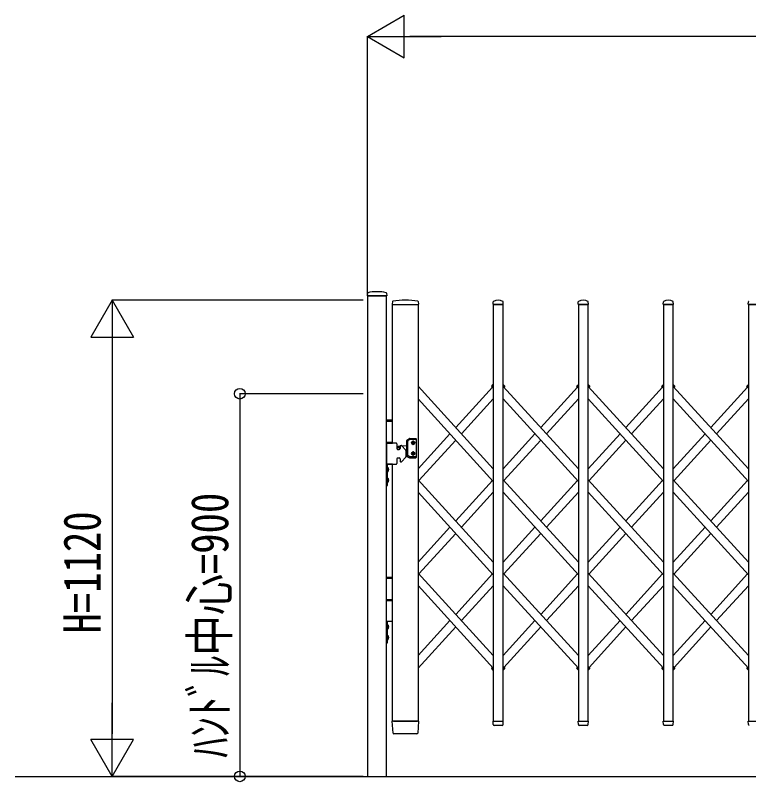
# Model space of a CAD drawing. Units: millimetres, scale not verified. Extents: x -16832 to 16820, y -11892 to 11880.
# Drawn here: x -14364 to -12640, y -2328 to -526 of the extents above; entities that cross this region are included whole.
import ezdxf
from ezdxf.enums import TextEntityAlignment as Align

# ---------------------------------------------------------------- set-up
doc = ezdxf.new("R2010")
doc.units = ezdxf.units.MM
doc.header["$LTSCALE"] = 50
for name, color, linetype in [('0-4_YKK_13', 4, 'Continuous'), ('0-5_YKK_A1', 4, 'Continuous'), ('0-6_YKK_D', 6, 'Continuous')]:
    doc.layers.add(name, color=color, linetype=linetype)
doc.styles.add('ＭＳ ゴシック', font='')
doc.styles.get('ＭＳ ゴシック').set_extended_font_data('MS Gothic')

msp = doc.modelspace()

# ---------------------------------------------------------------- linework, layer by layer
at = {"layer": '0-4_YKK_13'}
for p, q in [((-13536.05, -1179.61), (-13536.42, -1185.68)), ((-13536.12, -1186), (-13490.72, -1186)), ((-13490.79, -1179.61), (-13490.42, -1185.68)), ((-13477.03, -1199.35), (-13477.42, -1205.68)), ((-13477.12, -1206), (-13475.72, -1206)), ((-13417.62, -1206), (-13416.22, -1206)), ((-13416.31, -1199.35), (-13415.92, -1205.68)), ((-13240.42, -1205.68), (-13240.05, -1199.56)), ((-13240.12, -1206), (-13216.72, -1206)), ((-13216.42, -1205.68), (-13216.8, -1199.56)), ((-13040.42, -1205.68), (-13040.05, -1199.56)), ((-13040.12, -1206), (-13016.72, -1206)), ((-13016.42, -1205.68), (-13016.8, -1199.56)), ((-12840.42, -1205.68), (-12840.05, -1199.56)), ((-12840.12, -1206), (-12816.72, -1206)), ((-12816.42, -1205.68), (-12816.8, -1199.56)), ((-12640.42, -1205.68), (-12640.05, -1199.56)), ((-12640.12, -1206), (-12616.72, -1206)), ((-13242.74, -1400.41), (-13243.75, -1399.3)), ((-13242.74, -1400.41), (-13243.75, -1399.3)), ((-13242.74, -1400.41), (-13243.75, -1399.3)), ((-13243.69, -1397.89), (-13239.89, -1394.44)), ((-13243.69, -1397.89), (-13239.89, -1394.44)), ((-13243.69, -1397.89), (-13239.89, -1394.44)), ((-13242.74, -1400.41), (-13239.89, -1397.82)), ((-13242.74, -1400.41), (-13239.89, -1397.82)), ((-13242.74, -1400.41), (-13239.89, -1397.82)), ((-13213.13, -1397.89), (-13216.92, -1394.44)), ((-13214.07, -1400.41), (-13216.92, -1397.82)), ((-13214.07, -1400.41), (-13213.06, -1399.3)), ((-13042.77, -1400.41), (-13043.78, -1399.3)), ((-13043.71, -1397.89), (-13039.92, -1394.44)), ((-13042.77, -1400.41), (-13039.92, -1397.82)), ((-13013.13, -1397.89), (-13016.92, -1394.44)), ((-13014.07, -1400.41), (-13016.92, -1397.82)), ((-13014.07, -1400.41), (-13013.06, -1399.3)), ((-12842.77, -1400.41), (-12843.78, -1399.3)), ((-12843.71, -1397.89), (-12839.92, -1394.44)), ((-12842.77, -1400.41), (-12839.92, -1397.82)), ((-12813.13, -1397.89), (-12816.92, -1394.44)), ((-12814.07, -1400.41), (-12816.92, -1397.82)), ((-12814.07, -1400.41), (-12813.06, -1399.3)), ((-12642.77, -1400.41), (-12643.78, -1399.3)), ((-12643.71, -1397.89), (-12639.92, -1394.44)), ((-12642.77, -1400.41), (-12639.92, -1397.82)), ((-13242.74, -2060.02), (-13243.75, -2061.13)), ((-13242.74, -2060.02), (-13243.75, -2061.13)), ((-13242.74, -2060.02), (-13243.75, -2061.13)), ((-13239.89, -2066), (-13243.69, -2062.54)), ((-13239.89, -2066), (-13243.69, -2062.54)), ((-13239.89, -2066), (-13243.69, -2062.54)), ((-13239.89, -2062.62), (-13242.74, -2060.02)), ((-13239.89, -2062.62), (-13242.74, -2060.02)), ((-13239.89, -2062.62), (-13242.74, -2060.02)), ((-13216.92, -2062.62), (-13214.07, -2060.02)), ((-13216.92, -2062.62), (-13214.07, -2060.02)), ((-13216.92, -2066), (-13213.13, -2062.54)), ((-13216.92, -2066), (-13213.13, -2062.54)), ((-13214.07, -2060.02), (-13213.06, -2061.13)), ((-13214.07, -2060.02), (-13213.06, -2061.13)), ((-13042.77, -2060.02), (-13043.78, -2061.13)), ((-13039.92, -2066), (-13043.71, -2062.54)), ((-13039.92, -2062.62), (-13042.77, -2060.02)), ((-13016.92, -2062.62), (-13014.07, -2060.02)), ((-13016.92, -2066), (-13013.13, -2062.54)), ((-13014.07, -2060.02), (-13013.06, -2061.13)), ((-12842.77, -2060.02), (-12843.78, -2061.13)), ((-12839.92, -2066), (-12843.71, -2062.54)), ((-12839.92, -2062.62), (-12842.77, -2060.02)), ((-12816.92, -2066), (-12813.13, -2062.54)), ((-12639.92, -2066), (-12643.71, -2062.54)), ((-13475.72, -2214.12), (-13477.42, -2186.32)), ((-13474.92, -2186), (-13477.12, -2186)), ((-13474.92, -2186), (-13418.42, -2186)), ((-13416.22, -2186), (-13418.42, -2186)), ((-13415.92, -2186.32), (-13417.62, -2214.12)), ((-13239.97, -2193.71), (-13240.42, -2186.32)), ((-13240.12, -2186), (-13216.72, -2186)), ((-13239.94, -2194.12), (-13239.97, -2193.71)), ((-13218.9, -2196), (-13237.95, -2196)), ((-13216.87, -2193.71), (-13216.9, -2194.12)), ((-13216.87, -2193.71), (-13216.42, -2186.32)), ((-13039.97, -2193.71), (-13040.42, -2186.32)), ((-13040.12, -2186), (-13016.72, -2186)), ((-13039.94, -2194.12), (-13039.97, -2193.71)), ((-13018.9, -2196), (-13037.95, -2196)), ((-13016.87, -2193.71), (-13016.9, -2194.12)), ((-13016.87, -2193.71), (-13016.42, -2186.32)), ((-12839.97, -2193.71), (-12840.42, -2186.32)), ((-12840.12, -2186), (-12816.72, -2186)), ((-12839.94, -2194.12), (-12839.97, -2193.71)), ((-12818.9, -2196), (-12837.95, -2196)), ((-12816.87, -2193.71), (-12816.9, -2194.12)), ((-12816.87, -2193.71), (-12816.42, -2186.32)), ((-12639.97, -2193.71), (-12640.42, -2186.32)), ((-12640.12, -2186), (-12616.72, -2186)), ((-12639.94, -2194.12), (-12639.97, -2193.71)), ((-13419.72, -2216), (-13420.07, -2216)), ((-13419.62, -2216), (-13419.72, -2216))]:
    msp.add_line(p, q, dxfattribs=at)
for points in [[(-12816.92, -2062.62), (-12814.07, -2060.02), (-12813.06, -2061.13)], [(-12639.92, -2062.62), (-12642.77, -2060.02), (-12643.78, -2061.13)], [(-13420.12, -2216), (-13473.22, -2216), (-13473.72, -2216)], [(-13419.72, -2216), (-13420.07, -2216), (-13420.12, -2216)]]:
    msp.add_lwpolyline(points, dxfattribs=at)
for centre, radius, start, end in [((-13536.12, -1185.7), 0.3, 176.5, 270), ((-13535.05, -1179.67), 1, 104.06552, 176.5), ((-13513.42, -1266), 90, 75.93448, 104.06552), ((-13491.79, -1179.67), 1, 3.5, 75.93448), ((-13490.72, -1185.7), 0.3, 270, 3.5), ((-13477.12, -1205.7), 0.3, 176.5, 270), ((-13476.03, -1199.41), 1, 99.38321, 176.5), ((-13446.67, -1377.07), 181.07, 80.6148, 99.3852), ((-13417.31, -1199.41), 1, 3.5, 80.61679), ((-13416.22, -1205.7), 0.3, 270, 3.5), ((-13240.12, -1205.7), 0.3, 176.5, 180), ((-13240.12, -1205.7), 0.3, 180, 270), ((-13239.05, -1199.62), 1, 117.6601, 176.5), ((-13228.42, -1219.89), 23.89, 62.3399, 117.6601), ((-13217.8, -1199.62), 1, 3.5, 62.3399), ((-13216.72, -1205.7), 0.3, 270, 0), ((-13216.72, -1205.7), 0.3, 0, 3.5), ((-13040.12, -1205.7), 0.3, 176.5, 180), ((-13040.12, -1205.7), 0.3, 180, 270), ((-13039.05, -1199.62), 1, 117.6601, 176.5), ((-13028.42, -1219.89), 23.89, 62.3399, 117.6601), ((-13017.8, -1199.62), 1, 3.5, 62.3399), ((-13016.72, -1205.7), 0.3, 270, 0), ((-13016.72, -1205.7), 0.3, 0, 3.5), ((-12840.12, -1205.7), 0.3, 176.5, 180), ((-12840.12, -1205.7), 0.3, 180, 270), ((-12839.05, -1199.62), 1, 117.6601, 176.5), ((-12828.42, -1219.89), 23.89, 62.3399, 117.6601), ((-12817.8, -1199.62), 1, 3.5, 62.3399), ((-12816.72, -1205.7), 0.3, 270, 0), ((-12816.72, -1205.7), 0.3, 0, 3.5), ((-12640.12, -1205.7), 0.3, 176.5, 180), ((-12640.12, -1205.7), 0.3, 180, 270), ((-12639.05, -1199.62), 1, 117.6601, 176.5), ((-13243.01, -1398.63), 1, 132.33008, 222.33008), ((-13243.01, -1398.63), 1, 132.33008, 222.33008), ((-13243.01, -1398.63), 1, 132.33008, 222.33008), ((-13213.8, -1398.63), 1, 317.66992, 47.66992), ((-13043.04, -1398.63), 1, 132.33008, 222.33008), ((-13013.8, -1398.63), 1, 317.66992, 47.66992), ((-12843.04, -1398.63), 1, 132.33008, 222.33008), ((-12813.8, -1398.63), 1, 317.66992, 47.66992), ((-12643.04, -1398.63), 1, 132.33008, 222.33008), ((-13243.01, -2061.81), 1, 137.66992, 227.66992), ((-13243.01, -2061.81), 1, 137.66992, 227.66992), ((-13243.01, -2061.81), 1, 137.66992, 227.66992), ((-13213.8, -2061.81), 1, 312.33008, 42.33008), ((-13213.8, -2061.81), 1, 312.33008, 42.33008), ((-13043.04, -2061.81), 1, 137.66992, 227.66992), ((-13013.8, -2061.81), 1, 312.33008, 42.33008), ((-12843.04, -2061.81), 1, 137.66992, 227.66992), ((-12813.8, -2061.81), 1, 312.33008, 42.33008), ((-12643.04, -2061.81), 1, 137.66992, 227.66992), ((-13477.12, -2186.3), 0.3, 90, 183.5), ((-13416.22, -2186.3), 0.3, 356.5, 90), ((-13240.12, -2186.3), 0.3, 90, 183.5), ((-13237.95, -2194), 2, 183.5, 270), ((-13218.9, -2194), 2, 270, 356.5), ((-13216.72, -2186.3), 0.3, 356.5, 90), ((-13040.12, -2186.3), 0.3, 90, 183.5), ((-13037.95, -2194), 2, 183.5, 270), ((-13018.9, -2194), 2, 270, 356.5), ((-13016.72, -2186.3), 0.3, 356.5, 90), ((-12840.12, -2186.3), 0.3, 90, 183.5), ((-12837.95, -2194), 2, 183.5, 270), ((-12818.9, -2194), 2, 270, 356.5), ((-12816.72, -2186.3), 0.3, 356.5, 90), ((-12640.12, -2186.3), 0.3, 90, 183.5), ((-12637.95, -2194), 2, 183.5, 270), ((-13473.72, -2214), 2, 183.5, 270), ((-13419.62, -2214), 2, 270, 356.5)]:
    msp.add_arc(centre, radius, start, end, dxfattribs=at)
at = {"layer": '0-5_YKK_A1'}
for p, q in [((-13239.89, -1592.96), (-13416.92, -1398.61)), ((-13328.39, -1495.8), (-13241.92, -1400.87)), ((-13242.52, -1400.21), (-13239.89, -1397.82)), ((-13242.52, -1400.21), (-13239.89, -1397.82)), ((-13242.52, -1400.21), (-13239.89, -1397.82)), ((-13239.92, -1403.06), (-13242.52, -1400.21)), ((-13239.92, -1403.06), (-13242.52, -1400.21)), ((-13239.92, -1403.06), (-13242.52, -1400.21)), ((-13214.29, -1400.21), (-13216.92, -1397.82)), ((-13039.92, -1592.96), (-13216.92, -1398.65)), ((-13214.89, -1400.87), (-13214.29, -1400.21)), ((-13128.42, -1495.8), (-13041.95, -1400.87)), ((-13042.55, -1400.21), (-13039.92, -1397.82)), ((-13039.92, -1403.09), (-13042.55, -1400.21)), ((-13014.29, -1400.21), (-13016.92, -1397.82)), ((-12839.92, -1592.96), (-13016.92, -1398.65)), ((-13014.89, -1400.87), (-13014.29, -1400.21)), ((-12928.42, -1495.8), (-12841.95, -1400.87)), ((-12842.55, -1400.21), (-12839.92, -1397.82)), ((-12839.92, -1403.09), (-12842.55, -1400.21)), ((-12814.29, -1400.21), (-12816.92, -1397.82)), ((-12639.92, -1592.96), (-12816.92, -1398.65)), ((-12814.89, -1400.87), (-12814.29, -1400.21)), ((-12728.42, -1495.8), (-12641.95, -1400.87)), ((-12642.55, -1400.21), (-12639.92, -1397.82)), ((-12639.92, -1403.09), (-12642.55, -1400.21)), ((-13239.92, -1622.63), (-13416.92, -1428.31)), ((-13314.87, -1510.65), (-13239.89, -1428.35)), ((-13039.92, -1622.66), (-13216.92, -1428.35)), ((-13114.89, -1510.65), (-13039.92, -1428.35)), ((-12839.92, -1622.66), (-13016.92, -1428.35)), ((-12914.89, -1510.65), (-12839.92, -1428.35)), ((-12639.92, -1622.66), (-12816.92, -1428.35)), ((-12714.89, -1510.65), (-12639.92, -1428.35)), ((-13476.92, -1478), (-13490.92, -1478)), ((-13476.92, -1481), (-13490.92, -1481)), ((-13416.89, -1592.96), (-13341.92, -1510.65)), ((-13216.92, -1592.96), (-13141.95, -1510.65)), ((-13016.92, -1592.96), (-12941.95, -1510.65)), ((-12816.92, -1592.96), (-12741.95, -1510.65)), ((-13476.92, -1531), (-13490.92, -1531)), ((-13490.92, -1532), (-13490.92, -1582)), ((-13468.93, -1532), (-13490.92, -1532)), ((-13490.92, -1532), (-13476.92, -1532)), ((-13443.42, -1562.58), (-13443.42, -1525.82)), ((-13442.92, -1524.95), (-13436.66, -1521.33)), ((-13440.92, -1561.14), (-13440.92, -1527.26)), ((-13435.99, -1523.83), (-13440.42, -1526.4)), ((-13436.16, -1521.2), (-13422.42, -1521.2)), ((-13422.42, -1523.7), (-13435.49, -1523.7)), ((-13429.65, -1532.11), (-13430.47, -1532.11)), ((-13427.19, -1531.29), (-13426.37, -1531.29)), ((-13421.42, -1522.2), (-13421.42, -1566.2)), ((-13414.87, -1620.44), (-13328.39, -1525.5)), ((-13214.89, -1620.44), (-13128.42, -1525.5)), ((-13014.89, -1620.44), (-12928.42, -1525.5)), ((-12814.89, -1620.44), (-12728.42, -1525.5)), ((-13466.93, -1534), (-13466.93, -1545)), ((-13464.93, -1547), (-13460.92, -1547)), ((-13458.92, -1539.76), (-13463.25, -1540.11)), ((-13458.92, -1539), (-13458.92, -1545)), ((-13457.92, -1538), (-13456.75, -1538)), ((-13455.34, -1538.59), (-13446.01, -1547.92)), ((-13443.42, -1538.51), (-13454.52, -1539.41)), ((-13445.42, -1549.33), (-13445.42, -1564.67)), ((-13443.42, -1549.89), (-13445.42, -1549.73)), ((-13464.93, -1567), (-13460.92, -1567)), ((-13455.34, -1575.42), (-13446.01, -1566.09)), ((-13442.92, -1563.45), (-13436.66, -1567.07)), ((-13435.99, -1564.57), (-13440.42, -1562)), ((-13422.42, -1567.2), (-13436.16, -1567.2)), ((-13422.42, -1564.7), (-13435.49, -1564.7)), ((-13429.65, -1556.29), (-13430.47, -1556.29)), ((-13427.19, -1557.11), (-13426.37, -1557.11)), ((-13490.92, -1582), (-13468.93, -1582)), ((-13476.92, -1582), (-13490.92, -1582)), ((-13466.93, -1569), (-13466.93, -1580)), ((-13458.92, -1569), (-13458.92, -1575)), ((-13457.92, -1576), (-13456.75, -1576)), ((-13488.92, -1588.6), (-13488.92, -1600.4)), ((-13488.92, -1588.6), (-13488.41, -1588.6)), ((-13488.92, -1600.4), (-13488.41, -1600.4)), ((-13488.41, -1588.6), (-13488.41, -1600.4)), ((-13488.92, -1613.6), (-13488.92, -1625.4)), ((-13488.92, -1613.6), (-13488.41, -1613.6)), ((-13488.41, -1613.6), (-13488.41, -1625.4)), ((-13239.89, -1812.53), (-13416.92, -1618.18)), ((-13328.39, -1715.37), (-13241.92, -1620.44)), ((-13039.92, -1812.53), (-13216.92, -1618.21)), ((-13128.42, -1715.37), (-13041.95, -1620.44)), ((-12839.92, -1812.53), (-13016.92, -1618.21)), ((-12928.42, -1715.37), (-12841.95, -1620.44)), ((-12639.92, -1812.53), (-12816.92, -1618.21)), ((-12728.42, -1715.37), (-12641.95, -1620.44)), ((-13488.92, -1625.4), (-13488.41, -1625.4)), ((-13239.92, -1842.2), (-13416.92, -1647.88)), ((-13314.87, -1730.22), (-13239.89, -1647.91)), ((-13039.92, -1842.23), (-13216.92, -1647.91)), ((-13114.89, -1730.22), (-13039.92, -1647.91)), ((-12839.92, -1842.23), (-13016.92, -1647.91)), ((-12914.89, -1730.22), (-12839.92, -1647.91)), ((-12639.92, -1842.23), (-12816.92, -1647.91)), ((-12714.89, -1730.22), (-12639.92, -1647.91)), ((-13416.89, -1812.53), (-13341.92, -1730.22)), ((-13216.92, -1812.53), (-13141.95, -1730.22)), ((-13016.92, -1812.53), (-12941.95, -1730.22)), ((-12816.92, -1812.53), (-12741.95, -1730.22)), ((-13414.87, -1840), (-13328.39, -1745.07)), ((-13214.89, -1840), (-13128.42, -1745.07)), ((-13014.89, -1840), (-12928.42, -1745.07)), ((-12814.89, -1840), (-12728.42, -1745.07)), ((-13416.92, -1837.75), (-13239.89, -2032.09)), ((-13039.92, -2032.09), (-13216.92, -1837.78)), ((-12839.92, -2032.09), (-13016.92, -1837.78)), ((-12639.92, -2032.09), (-12816.92, -1837.78)), ((-13476.92, -1848), (-13490.92, -1848)), ((-13476.92, -1851), (-13490.92, -1851)), ((-13328.39, -1934.93), (-13241.92, -1840)), ((-13128.42, -1934.93), (-13041.95, -1840)), ((-12928.42, -1934.93), (-12841.95, -1840)), ((-12728.42, -1934.93), (-12641.95, -1840)), ((-13416.92, -1867.45), (-13239.92, -2061.76)), ((-13314.87, -1949.78), (-13239.89, -1867.48)), ((-13314.87, -1949.78), (-13239.89, -1867.48)), ((-13039.92, -2061.79), (-13216.92, -1867.48)), ((-13114.89, -1949.78), (-13039.92, -1867.48)), ((-12839.92, -2061.79), (-13016.92, -1867.48)), ((-12914.89, -1949.78), (-12839.92, -1867.48)), ((-12639.92, -2061.79), (-12816.92, -1867.48)), ((-12714.89, -1949.78), (-12639.92, -1867.48)), ((-13476.92, -1901), (-13490.92, -1901)), ((-13490.92, -1902), (-13476.92, -1902)), ((-13476.92, -1952), (-13490.92, -1952)), ((-13488.92, -1958.6), (-13488.92, -1970.4)), ((-13488.92, -1958.6), (-13488.41, -1958.6)), ((-13488.41, -1958.6), (-13488.41, -1970.4)), ((-13416.89, -2032.09), (-13341.92, -1949.78)), ((-13416.89, -2061.79), (-13328.39, -1964.63)), ((-13416.89, -2061.79), (-13328.39, -1964.63)), ((-13216.92, -2032.09), (-13141.95, -1949.78)), ((-13214.89, -2059.57), (-13128.42, -1964.63)), ((-13016.92, -2032.09), (-12941.95, -1949.78)), ((-13014.89, -2059.57), (-12928.42, -1964.63)), ((-12816.92, -2032.09), (-12741.95, -1949.78)), ((-12814.89, -2059.57), (-12728.42, -1964.63)), ((-13488.92, -1970.4), (-13488.41, -1970.4)), ((-13488.92, -1983.6), (-13488.92, -1995.4)), ((-13488.92, -1983.6), (-13488.41, -1983.6)), ((-13488.92, -1995.4), (-13488.41, -1995.4)), ((-13488.41, -1983.6), (-13488.41, -1995.4)), ((-13239.89, -2062.62), (-13242.52, -2060.23)), ((-13239.89, -2062.62), (-13242.52, -2060.23)), ((-13214.29, -2060.23), (-13216.92, -2057.34)), ((-13216.92, -2062.62), (-13214.29, -2060.23)), ((-13014.29, -2060.23), (-13016.92, -2057.34)), ((-13016.92, -2062.62), (-13014.29, -2060.23)), ((-12814.29, -2060.23), (-12816.92, -2057.34)), ((-12816.92, -2062.62), (-12814.29, -2060.23)), ((-14363.77, -2316), (-5982.07, -2316))]:
    msp.add_line(p, q, dxfattribs=at)
for points in [[(-13490.92, -1186), (-13535.92, -1186), (-13535.92, -2316), (-13490.92, -2316)], [(-13216.92, -1206), (-13239.92, -1206), (-13239.92, -2186), (-13216.92, -2186)], [(-13016.92, -1206), (-13039.92, -1206), (-13039.92, -2186), (-13016.92, -2186)], [(-12816.92, -1206), (-12839.92, -1206), (-12839.92, -2186), (-12816.92, -2186)], [(-12616.92, -1206), (-12639.92, -1206), (-12639.92, -2186), (-12616.92, -2186)], [(-13488.92, -1632), (-13488.92, -1582), (-13490.92, -1582), (-13490.92, -1632)], [(-13488.92, -2002), (-13488.92, -1952), (-13490.92, -1952), (-13490.92, -2002)]]:
    msp.add_lwpolyline(points, close=True, dxfattribs=at)
for points in [[(-13476.92, -1532), (-13476.92, -1206), (-13416.92, -1206), (-13416.92, -2186), (-13476.92, -2186), (-13476.92, -1582)], [(-13430.47, -1532.11), (-13430.47, -1531.29), (-13429.65, -1531.29)], [(-13428.83, -1530.47), (-13428.83, -1529.65), (-13428.01, -1529.65), (-13428.01, -1530.47)], [(-13426.37, -1531.29), (-13426.37, -1532.11), (-13427.19, -1532.11)], [(-13428.01, -1532.93), (-13428.01, -1533.75), (-13428.83, -1533.75), (-13428.83, -1532.93)], [(-13430.47, -1556.29), (-13430.47, -1557.11), (-13429.65, -1557.11)], [(-13428.01, -1555.47), (-13428.01, -1554.65), (-13428.83, -1554.65), (-13428.83, -1555.47)], [(-13428.83, -1557.93), (-13428.83, -1558.75), (-13428.01, -1558.75), (-13428.01, -1557.93)], [(-13426.37, -1557.11), (-13426.37, -1556.29), (-13427.19, -1556.29)], [(-13486.31, -1592), (-13489.09, -1593.36), (-13489.7, -1594.5)], [(-13486.31, -1597), (-13489.09, -1595.65), (-13489.7, -1594.5)], [(-13486.31, -1617), (-13489.09, -1618.36), (-13489.7, -1619.5)], [(-13486.31, -1622), (-13489.09, -1620.65), (-13489.7, -1619.5)], [(-13486.31, -1962), (-13489.09, -1963.36), (-13489.7, -1964.5)], [(-13486.31, -1967), (-13489.09, -1965.65), (-13489.7, -1964.5)], [(-13486.31, -1987), (-13489.09, -1988.36), (-13489.7, -1989.5)], [(-13486.31, -1992), (-13489.09, -1990.65), (-13489.7, -1989.5)], [(-13239.89, -2062.62), (-13242.52, -2060.23), (-13241.92, -2059.57)], [(-13216.92, -2062.62), (-13214.29, -2060.23), (-13216.92, -2057.34)], [(-13039.92, -2062.62), (-13042.55, -2060.23), (-13041.95, -2059.57)], [(-12839.92, -2062.62), (-12842.55, -2060.23), (-12841.95, -2059.57)], [(-12639.92, -2062.62), (-12642.55, -2060.23), (-12641.95, -2059.57)]]:
    msp.add_lwpolyline(points, dxfattribs=at)
for centre, radius in [((-13428.42, -1531.7), 3.75), ((-13462.92, -1544.2), 3), ((-13462.92, -1544.2), 2.8), ((-13428.42, -1556.7), 3.75)]:
    msp.add_circle(centre, radius, dxfattribs=at)
for centre, radius, start, end in [((-13468.93, -1534), 2, 0, 90), ((-13442.42, -1525.82), 1, 120, 180), ((-13439.92, -1527.26), 1, 120, 180), ((-13436.16, -1522.2), 1, 90, 120), ((-13435.49, -1524.7), 1, 90, 120), ((-13428.42, -1529.7), 2.25, 33.74899, 146.25101), ((-13429.65, -1530.47), 0.82, 270, 0), ((-13429.65, -1532.93), 0.82, 0, 90), ((-13427.19, -1530.47), 0.82, 180, 270), ((-13427.19, -1532.93), 0.82, 90, 180), ((-13422.42, -1522.2), 1, 0, 90), ((-13422.42, -1524.7), 1, 0, 90), ((-13462.92, -1544.2), 4.1, 94.62565, 192.68876), ((-13464.93, -1545), 2, 180, 270), ((-13460.92, -1545), 2, 270, 0), ((-13457.92, -1539), 1, 90, 180), ((-13456.75, -1540), 2, 45, 90), ((-13447.42, -1549.33), 2, 0, 45), ((-13428.42, -1533.7), 2.25, 213.74899, 326.25101), ((-13464.93, -1569), 2, 90, 180), ((-13460.92, -1569), 2, 0, 90), ((-13447.42, -1564.67), 2, 315, 0), ((-13442.42, -1562.58), 1, 180, 240), ((-13439.92, -1561.14), 1, 180, 240), ((-13436.16, -1566.2), 1, 240, 270), ((-13435.49, -1563.7), 1, 240, 270), ((-13428.42, -1554.7), 2.25, 33.74899, 146.25101), ((-13428.42, -1558.7), 2.25, 213.74899, 326.25101), ((-13429.65, -1555.47), 0.82, 270, 0), ((-13429.65, -1557.93), 0.82, 0, 90), ((-13427.19, -1555.47), 0.82, 180, 270), ((-13427.19, -1557.93), 0.82, 90, 180), ((-13422.42, -1563.7), 1, 270, 0), ((-13422.42, -1566.2), 1, 270, 0), ((-13468.93, -1580), 2, 270, 0), ((-13457.92, -1575), 1, 180, 270), ((-13456.75, -1574), 2, 270, 315), ((-13494.15, -1594.5), 8.23, 314.2189, 45.7811), ((-13494.15, -1619.5), 8.23, 314.2189, 45.7811), ((-13494.15, -1964.5), 8.23, 314.2189, 45.7811), ((-13494.15, -1989.5), 8.23, 314.2189, 45.7811)]:
    msp.add_arc(centre, radius, start, end, dxfattribs=at)
at = {"layer": '0-6_YKK_D'}
for p, q in [((-13535.92, -576), (-13449.32, -526)), ((-13449.32, -626), (-13449.32, -526)), ((-13535.92, -1185), (-13535.92, -575)), ((-13535.92, -576), (-13449.32, -626)), ((-13535.92, -576), (-13362.72, -576)), ((-6909.92, -576), (-13435.92, -576)), ((-14135.92, -1196), (-14185.92, -1282.6)), ((-13545.92, -1196), (-14136.92, -1196)), ((-14135.92, -1196), (-14085.92, -1282.6)), ((-14135.92, -1196), (-14135.92, -1369.21)), ((-14185.92, -1282.6), (-14085.92, -1282.6)), ((-14135.92, -1296), (-14135.92, -2216)), ((-13545.92, -1416), (-13836.92, -1416)), ((-13835.92, -1416), (-13835.92, -2316)), ((-14135.92, -2316), (-14135.92, -2142.8)), ((-14135.92, -2316), (-14185.92, -2229.4)), ((-14085.92, -2229.4), (-14185.92, -2229.4)), ((-14135.92, -2316), (-14085.92, -2229.4)), ((-13545.92, -2316), (-14136.92, -2316)), ((-13545.92, -2316), (-13836.92, -2316))]:
    msp.add_line(p, q, dxfattribs=at)
for centre in [(-13835.92, -1416), (-13835.92, -2316)]:
    msp.add_circle(centre, 12.5, dxfattribs=at)

# ---------------------------------------------------------------- texts
at = {"layer": '0-6_YKK_D', "style": 'ＭＳ ゴシック', "width": 0.8}
for s, p in [('ﾊﾝﾄﾞﾙ中心=900', (-13836.72, -2272.4)), ('H=1120', (-14136.72, -1980))]:
    msp.add_text(s, height=87.98, rotation=90, dxfattribs=at).set_placement(p, align=Align.BOTTOM_LEFT)

doc.saveas('drawing.dxf')
